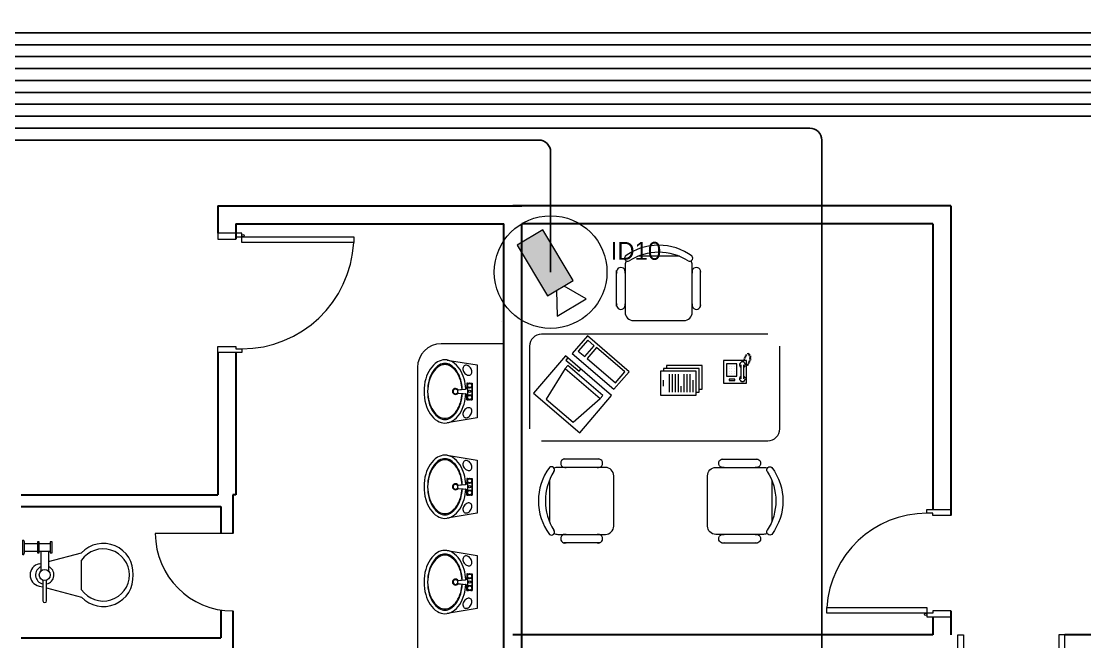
# Model space of a CAD drawing. Extents: x -59 to 582, y -1177 to 100.
# Drawn here: x 51.68 to 60.6, y -46.21 to -41.01 of the extents above; entities that cross this region are included whole.
import ezdxf
from ezdxf.enums import TextEntityAlignment as Align

# ---------------------------------------------------------------- set-up
doc = ezdxf.new("R2010")
doc.units = 0
doc.header["$LTSCALE"] = 0.15
doc.layers.get('0').update_dxf_attribs({"color": 252})
for name, color, linetype in [('0 CCTV', 252, 'Continuous'), ('0 sockets', 252, 'Continuous'), ('AUTOINCR', 7, 'Continuous'), ('CCTV', 4, 'Continuous')]:
    doc.layers.add(name, color=color, linetype=linetype)
for name, color, linetype, lineweight in [('anal', 252, 'Continuous', 20), ('DOOR', 252, 'Continuous', 20), ('E-LT-CKT-NM', 7, 'Continuous', 30), ('FIXT', 252, 'Continuous', 9), ('FUR', 252, 'Continuous', 9), ('sofa', 252, 'Continuous', 9), ('T-CCTV', 7, 'Continuous', 0), ('wall', 252, 'Continuous', 30), ('WC', 252, 'Continuous', 9)]:
    doc.layers.add(name, color=color, linetype=linetype, lineweight=lineweight)
doc.styles.add('SDC-TEXT-ARB', font='sdc-arb.shx')

# ---------------------------------------------------------------- blocks, each defined once
blk = doc.blocks.new('D90')
at = {"layer": 'DOOR'}
for points in [[(0.03, 0.2), (0.03, 1.04), (0.0783, 1.04), (0.0783, 0.2)], [(0.03, 0.2), (0, 0.2), (0, 0), (0.05, 0), (0.05, 0.15), (0.03, 0.15)], [(0.87, 0.2), (0.9, 0.2), (0.9, 0), (0.85, 0), (0.85, 0.15), (0.87, 0.15)]]:
    blk.add_lwpolyline(points, close=True, dxfattribs=at)
blk.add_circle((0.02, 0.21), 0.01, dxfattribs=at)
blk.add_arc((0.0251, 0.1967), 0.8449, 0.22177, 86.38894, dxfattribs=at)
blk = doc.blocks.new('CHAIR7')
for p, q in [((20, 12), (3, 12)), ((5.12, 15.04), (17.88, 15.04)), ((0, 9), (0, -9)), ((23, -7.44), (23, 7.44)), ((3, -12), (20, -12)), ((5.12, -15), (17.88, -15))]:
    blk.add_line(p, q)
for centre, radius, start, end in [((3, 9), 3, 90, 180), ((5.56, 13.54), 1.56, 73.7398, 286.2602), ((17.44, 13.54), 1.56, 253.7398, 106.2602), ((20, 9), 3, 62.4156, 90), ((22.34, 11.12), 1.1, 53.3099, 212.0274), ((7, 0), 20, 323.1301, 36.8699), ((4.82, 0), 19.64, 327.5758, 32.4242), ((3, -9), 3, 180, 270), ((22.34, -11.12), 1.1, 147.9726, 306.6901), ((5.56, -13.5), 1.56, 73.7398, 286.2602), ((17.44, -13.5), 1.56, 253.7398, 106.2602), ((20, -9), 3, 270, 297.5844)]:
    blk.add_arc(centre, radius, start, end)
blk = doc.blocks.new('RECTANG')
for p, q in [((1, 1), (0, 1)), ((0, 1), (0, 0)), ((1, 0), (1, 1)), ((0, 0), (1, 0))]:
    blk.add_line(p, q)
blk = doc.blocks.new('IBMAT', base_point=(61, 306))
for p, q in [((75, 307), (75, 306)), ((81, 307), (75, 307)), ((81, 306), (81, 307))]:
    blk.add_line(p, q)
at = {"xscale": 21, "yscale": 17, "zscale": 21}
blk.add_blockref('RECTANG', (61, 306), dxfattribs=at)
blk = doc.blocks.new('KEYBOARD', base_point=(60, 294))
for p, xscale, yscale, zscale in [((60, 294), 19, 8, 19), ((61, 295), 13, 5, 13), ((75, 295), 3, 5, 3)]:
    blk.add_blockref('RECTANG', p, dxfattribs=dict(xscale=xscale, yscale=yscale, zscale=zscale))
blk = doc.blocks.new('FNCOMP')
for p, q in [((-6.64, 16.23), (-8.5, 3.5)), ((6.08, 16.23), (-6.64, 16.23)), ((8, 3.5), (6.08, 16.23)), ((-8.5, 3.5), (-8.5, 2.04)), ((8, 3.5), (-8.5, 3.5)), ((-8.5, 2.04), (8, 2.04)), ((8, 2.04), (8, 3.5))]:
    blk.add_line(p, q)
at = {"xscale": 1.033846153846154, "yscale": 1.033846153846154, "zscale": 1.033846153846154}
for name, p in [('IBMAT', (-10.86, 0)), ('KEYBOARD', (-10.05, -10.5))]:
    blk.add_blockref(name, p, dxfattribs=at)
blk = doc.blocks.new('FNPHONE')
for p, q in [((-7.29, 6.54), (-7.29, 1.54)), ((-6.29, 6.54), (-6.29, 1.54)), ((-3.87, 4.85), (-3.87, 4.85)), ((-3.87, 3.91), (-3.87, 3.91)), ((-2.94, 4.85), (-2.94, 4.85)), ((-2.94, 3.91), (-2.94, 3.91)), ((-2, 4.85), (-2, 4.85)), ((-2, 3.91), (-2, 3.91)), ((-9.1, 0.22), (-9.7, 0.02)), ((-8.9, 0.62), (-9.5, 0.42)), ((-8.7, 1.02), (-9.3, 0.82)), ((-8.5, 1.42), (-9.1, 1.22)), ((-8.3, 1.82), (-8.9, 1.62)), ((-7.14, 0.56), (-7.5, -0.58)), ((-3.87, 2.97), (-3.87, 2.97)), ((-3.87, 2.03), (-3.87, 2.03)), ((-2.94, 2.97), (-2.94, 2.97)), ((-2.94, 2.03), (-2.94, 2.03)), ((-2, 2.97), (-2, 2.97)), ((-2, 2.03), (-2, 2.03)), ((-9.3, -0.18), (-9.9, -0.38)), ((-9.3, -0.58), (-9.9, -0.78)), ((-9.3, -0.98), (-9.9, -1.18)), ((-9.3, -1.38), (-9.9, -1.58)), ((-9.1, -1.78), (-9.7, -1.98)), ((-8.9, -2.18), (-9.5, -2.38)), ((-8.43, -2.46), (-9.03, -2.66)), ((-7.9, -1.98), (-8.5, -2.18)), ((-7.7, -1.58), (-8.3, -1.78)), ((-7.5, -1.18), (-8.1, -1.38)), ((-7.3, -0.78), (-7.9, -0.98))]:
    blk.add_line(p, q)
for centre, start, end in [((-6.79, 6.54), 298.4915, 241.5085), ((-6.79, 1.54), 118.4915, 61.5085)]:
    blk.add_arc(centre, 1.05, start, end)
for p, xscale, yscale, zscale in [((-8.21, 0), 8.20528234483245, 8.104073169521023, 8.20528234483245), ((-4.81, 1.25), 3.75, 4.375, 3.75), ((-4.03, 6.72), 2.03125, 0.46875, 2.03125)]:
    blk.add_blockref('RECTANG', p, dxfattribs=dict(xscale=xscale, yscale=yscale, zscale=zscale))
blk = doc.blocks.new('D100')
at = {"layer": 'DOOR'}
for points in [[(0.03, 0.2), (0.03, 1.14), (0.0785, 1.14), (0.0785, 0.2)], [(0.03, 0.2), (0, 0.2), (0, 0), (0.05, 0), (0.05, 0.15), (0.03, 0.15)], [(0.97, 0.2), (1, 0.2), (1, 0), (0.95, 0), (0.95, 0.15), (0.97, 0.15)]]:
    blk.add_lwpolyline(points, close=True, dxfattribs=at)
blk.add_circle((0.02, 0.21), 0.01, dxfattribs=at)
blk.add_arc((0.0286, 0.2), 0.9414, 0.00288, 86.9663, dxfattribs=at)
blk = doc.blocks.new('ARCH')
at = {"layer": 'anal'}
for p, q in [((55.725, 345.1171), (55.2, 345.1171)), ((55, 344.9171), (55, 342.1171))]:
    blk.add_line(p, q, dxfattribs=at)
blk.add_arc((55.2, 344.9171), 0.2, 90, 180, dxfattribs=at)
at = {"layer": 'DOOR'}
blk.add_line((53.45, 343.525), (52.8, 343.525), dxfattribs=at)
blk.add_arc((53.45, 343.525), 0.65, 180, 270, dxfattribs=at)
at = {"layer": 'FIXT'}
for p, q in [((55.2499, 344.981), (55.5, 344.9396)), ((55.5, 344.9396), (55.5, 344.4946)), ((55.42, 344.7861), (55.4155, 344.7871)), ((55.4155, 344.7871), (55.4288, 344.7871)), ((55.4155, 344.7871), (55.4155, 344.7562)), ((55.42, 344.7861), (55.42, 344.7797)), ((55.42, 344.7861), (55.4269, 344.7861)), ((55.4472, 344.7871), (55.4605, 344.7871)), ((55.4491, 344.7861), (55.456, 344.7861)), ((55.456, 344.7861), (55.4605, 344.7871)), ((55.456, 344.7861), (55.456, 344.7797)), ((55.4605, 344.7871), (55.4605, 344.6471)), ((55.3365, 344.7311), (55.384, 344.7351)), ((55.3379, 344.7303), (55.3365, 344.7311)), ((55.3379, 344.7038), (55.3365, 344.7031)), ((55.3365, 344.7031), (55.384, 344.699)), ((55.3379, 344.7303), (55.4021, 344.737)), ((55.3379, 344.7038), (55.4021, 344.6971)), ((55.42, 344.7544), (55.42, 344.6797)), ((55.456, 344.7544), (55.456, 344.6797)), ((55.4155, 344.6471), (55.4155, 344.6779)), ((55.42, 344.6481), (55.4155, 344.6471)), ((55.4155, 344.6471), (55.4288, 344.6471)), ((55.42, 344.6481), (55.42, 344.6544)), ((55.42, 344.6481), (55.4269, 344.6481)), ((55.4472, 344.6471), (55.4605, 344.6471)), ((55.4491, 344.6481), (55.456, 344.6481)), ((55.456, 344.6481), (55.456, 344.6544)), ((55.456, 344.6481), (55.4605, 344.6471)), ((55.5, 344.4946), (55.2499, 344.4532)), ((55.2499, 344.181), (55.5, 344.1396)), ((55.5, 344.1396), (55.5, 343.6946)), ((55.42, 343.9861), (55.4155, 343.9871)), ((55.4155, 343.9871), (55.4288, 343.9871)), ((55.4155, 343.9871), (55.4155, 343.9562)), ((55.42, 343.9861), (55.42, 343.9797)), ((55.42, 343.9861), (55.4269, 343.9861)), ((55.4472, 343.9871), (55.4605, 343.9871)), ((55.4491, 343.9861), (55.456, 343.9861)), ((55.456, 343.9861), (55.4605, 343.9871)), ((55.456, 343.9861), (55.456, 343.9797)), ((55.4605, 343.9871), (55.4605, 343.8471)), ((55.3365, 343.9311), (55.384, 343.9351)), ((55.3379, 343.9303), (55.3365, 343.9311)), ((55.3379, 343.9038), (55.3365, 343.9031)), ((55.3365, 343.9031), (55.384, 343.899)), ((55.3379, 343.9303), (55.4021, 343.937)), ((55.3379, 343.9038), (55.4021, 343.8971)), ((55.42, 343.9544), (55.42, 343.8797)), ((55.456, 343.9544), (55.456, 343.8797)), ((55.4155, 343.8471), (55.4155, 343.8779)), ((55.42, 343.8481), (55.4155, 343.8471)), ((55.4155, 343.8471), (55.4288, 343.8471)), ((55.42, 343.8481), (55.42, 343.8544)), ((55.42, 343.8481), (55.4269, 343.8481)), ((55.4472, 343.8471), (55.4605, 343.8471)), ((55.4491, 343.8481), (55.456, 343.8481)), ((55.456, 343.8481), (55.456, 343.8544)), ((55.456, 343.8481), (55.4605, 343.8471)), ((55.5, 343.6946), (55.2499, 343.6532)), ((55.2499, 343.381), (55.5, 343.3396)), ((55.5, 343.3396), (55.5, 342.8946)), ((55.42, 343.1861), (55.4155, 343.1871)), ((55.4155, 343.1871), (55.4288, 343.1871)), ((55.4155, 343.1871), (55.4155, 343.1562)), ((55.42, 343.1861), (55.42, 343.1797)), ((55.42, 343.1861), (55.4269, 343.1861)), ((55.4472, 343.1871), (55.4605, 343.1871)), ((55.4491, 343.1861), (55.456, 343.1861)), ((55.456, 343.1861), (55.4605, 343.1871)), ((55.456, 343.1861), (55.456, 343.1797)), ((55.4605, 343.1871), (55.4605, 343.0471)), ((55.3365, 343.1311), (55.384, 343.1351)), ((55.3379, 343.1303), (55.3365, 343.1311)), ((55.3379, 343.1038), (55.3365, 343.1031)), ((55.3365, 343.1031), (55.384, 343.099)), ((55.3379, 343.1303), (55.4021, 343.137)), ((55.3379, 343.1038), (55.4021, 343.0971)), ((55.4155, 343.0471), (55.4155, 343.0779)), ((55.42, 343.1544), (55.42, 343.0797)), ((55.456, 343.1544), (55.456, 343.0797)), ((55.42, 343.0481), (55.4155, 343.0471)), ((55.4155, 343.0471), (55.4288, 343.0471)), ((55.42, 343.0481), (55.42, 343.0544)), ((55.42, 343.0481), (55.4269, 343.0481)), ((55.4472, 343.0471), (55.4605, 343.0471)), ((55.4491, 343.0481), (55.456, 343.0481)), ((55.456, 343.0481), (55.456, 343.0544)), ((55.456, 343.0481), (55.4605, 343.0471)), ((55.5, 342.8946), (55.2499, 342.8532))]:
    blk.add_line(p, q, dxfattribs=at)
for centre, radius in [((55.438, 344.7671), 0.022), ((55.438, 344.7671), 0.0173), ((55.438, 344.6671), 0.022), ((55.438, 344.6671), 0.0173), ((55.438, 344.7171), 0.0095), ((55.438, 343.9671), 0.022), ((55.438, 343.9671), 0.0173), ((55.438, 343.8671), 0.022), ((55.438, 343.8671), 0.0173), ((55.438, 343.9171), 0.0095), ((55.438, 343.1671), 0.022), ((55.438, 343.1671), 0.0173), ((55.438, 343.0671), 0.022), ((55.438, 343.0671), 0.0173), ((55.438, 343.1171), 0.0095)]:
    blk.add_circle(centre, radius, dxfattribs=at)
for centre, radius, start, end in [((55.2746, 344.7936), 0.2016, 122.07252, 146.53462), ((55.2305, 344.864), 0.1186, 90, 122.07252), ((55.2305, 344.864), 0.0886, 90, 122.07252), ((55.2305, 344.864), 0.1186, 57.92748, 90), ((55.2305, 344.864), 0.0886, 57.92748, 90), ((55.1864, 344.7936), 0.2016, 33.46538, 57.92748), ((55.3446, 344.7474), 0.2855, 146.53462, 164.68757), ((55.3446, 344.7474), 0.2555, 146.53462, 164.68757), ((55.3446, 344.7374), 0.2555, 146.53462, 164.68757), ((55.2746, 344.7936), 0.1716, 122.07252, 146.53462), ((55.2746, 344.7836), 0.1716, 122.07252, 146.53462), ((55.2305, 344.854), 0.0886, 90, 122.07252), ((55.2305, 344.854), 0.0886, 57.92748, 90), ((55.1864, 344.7936), 0.1716, 33.46538, 57.92748), ((55.1864, 344.7836), 0.1716, 33.46538, 57.92748), ((55.1164, 344.7474), 0.2555, 15.31243, 33.46538), ((55.1164, 344.7374), 0.2555, 15.31243, 33.46538), ((55.1164, 344.7474), 0.2855, 15.31243, 33.46538), ((55.4174, 344.9082), 0.036, 154.07048, 178.31028), ((55.4292, 344.9078), 0.0477, 178.31028, 197.84822), ((55.4439, 344.9126), 0.0632, 197.84822, 215), ((55.4064, 344.9135), 0.0237, 125, 154.07048), ((55.4439, 344.9126), 0.0632, 215, 232.15178), ((55.4064, 344.9135), 0.0237, 95.92952, 125), ((55.4076, 344.9013), 0.036, 71.68972, 95.92952), ((55.4344, 344.9003), 0.0477, 232.15178, 251.68972), ((55.4039, 344.8902), 0.0477, 52.15178, 71.68972), ((55.3944, 344.8779), 0.0632, 35, 52.15178), ((55.432, 344.8769), 0.0237, 305, 334.07048), ((55.3944, 344.8779), 0.0632, 17.84822, 35), ((55.4209, 344.8823), 0.036, 334.07048, 358.31028), ((55.4092, 344.8827), 0.0477, 358.31028, 17.84822), ((55.4553, 344.7171), 0.4003, 164.68757, 180), ((55.4553, 344.7171), 0.3703, 164.68757, 180), ((55.4553, 344.7071), 0.3703, 164.68757, 178.45237), ((55.0057, 344.7171), 0.3703, 2.68673, 15.31243), ((55.0057, 344.7071), 0.3703, 4.22904, 15.31243), ((55.0057, 344.7171), 0.4003, 3.1171, 15.31243), ((55.4093, 344.7671), 0.0115, 315.8561, 44.1439), ((55.4307, 344.8892), 0.036, 251.68972, 275.92952), ((55.438, 344.7958), 0.0115, 225.8561, 314.1439), ((55.432, 344.8769), 0.0237, 275.92952, 305), ((55.4667, 344.7671), 0.0115, 135.8561, 224.1439), ((55.4553, 344.7171), 0.4003, 180, 195.31243), ((55.4553, 344.7171), 0.3703, 180, 195.31243), ((55.4553, 344.7271), 0.3703, 181.54763, 195.31243), ((55.319, 344.7171), 0.025, 31.88267, 328.11733), ((55.319, 344.7171), 0.02, 90, 270), ((55.319, 344.7171), 0.02, 31.49929, 90), ((55.319, 344.7171), 0.02, 270, 328.50071), ((55.4345, 344.7171), 0.099, 171.872, 188.128), ((55.4348, 344.7171), 0.0978, 172.2121, 187.7879), ((55.0057, 344.7271), 0.3703, 344.68757, 355.77096), ((55.0057, 344.7171), 0.3703, 344.68757, 357.31327), ((55.0057, 344.7171), 0.4003, 344.68757, 356.8829), ((55.3955, 344.7562), 0.02, 285.06132, 0), ((55.3955, 344.6779), 0.02, 0, 74.93868), ((55.4, 344.7569), 0.02, 275.97774, 353.34733), ((55.4, 344.6772), 0.02, 6.65267, 84.02226), ((55.438, 344.7383), 0.0115, 45.8561, 134.1439), ((55.438, 344.6958), 0.0115, 225.8561, 314.1439), ((55.3446, 344.6868), 0.2855, 195.31243, 213.46538), ((55.3446, 344.6968), 0.2555, 195.31243, 213.46538), ((55.3446, 344.6868), 0.2555, 195.31243, 213.46538), ((55.1164, 344.6968), 0.2555, 326.53462, 344.68757), ((55.1164, 344.6868), 0.2555, 326.53462, 344.68757), ((55.1164, 344.6868), 0.2855, 326.53462, 344.68757), ((55.4093, 344.6671), 0.0115, 315.8561, 44.1439), ((55.438, 344.6383), 0.0115, 45.8561, 134.1439), ((55.4667, 344.6671), 0.0115, 135.8561, 224.1439), ((55.2746, 344.6405), 0.2016, 213.46538, 237.92748), ((55.2746, 344.6505), 0.1716, 213.46538, 237.92748), ((55.2746, 344.6405), 0.1716, 213.46538, 237.92748), ((55.2305, 344.5801), 0.0886, 237.92748, 270), ((55.2305, 344.5801), 0.0886, 270, 302.07252), ((55.1864, 344.6505), 0.1716, 302.07252, 326.53462), ((55.1864, 344.6405), 0.1716, 302.07252, 326.53462), ((55.1864, 344.6405), 0.2016, 302.07252, 326.53462), ((55.4292, 344.5263), 0.0477, 162.15178, 181.68972), ((55.4174, 344.526), 0.036, 181.68972, 205.92952), ((55.4439, 344.5216), 0.0632, 145, 162.15178), ((55.4064, 344.5206), 0.0237, 205.92952, 235), ((55.4439, 344.5216), 0.0632, 127.84822, 145), ((55.4344, 344.5338), 0.0477, 108.31028, 127.84822), ((55.4039, 344.544), 0.0477, 288.31028, 307.84822), ((55.4307, 344.545), 0.036, 84.07048, 108.31028), ((55.3944, 344.5562), 0.0632, 307.84822, 325), ((55.432, 344.5572), 0.0237, 55, 84.07048), ((55.432, 344.5572), 0.0237, 25.92952, 55), ((55.3944, 344.5562), 0.0632, 325, 342.15178), ((55.4209, 344.5518), 0.036, 1.68972, 25.92952), ((55.4092, 344.5515), 0.0477, 342.15178, 1.68972), ((55.2305, 344.5701), 0.1186, 237.92748, 270), ((55.2305, 344.5701), 0.0886, 237.92748, 270), ((55.2305, 344.5701), 0.0886, 270, 302.07252), ((55.2305, 344.5701), 0.1186, 270, 302.07252), ((55.4064, 344.5206), 0.0237, 235, 264.07048), ((55.4076, 344.5328), 0.036, 264.07048, 288.31028), ((55.2746, 343.9936), 0.2016, 122.07252, 146.53462), ((55.2305, 344.064), 0.1186, 90, 122.07252), ((55.2305, 344.064), 0.0886, 90, 122.07252), ((55.2305, 344.064), 0.1186, 57.92748, 90), ((55.2305, 344.064), 0.0886, 57.92748, 90), ((55.1864, 343.9936), 0.2016, 33.46538, 57.92748), ((55.3446, 343.9474), 0.2855, 146.53462, 164.68757), ((55.3446, 343.9474), 0.2555, 146.53462, 164.68757), ((55.3446, 343.9374), 0.2555, 146.53462, 164.68757), ((55.2746, 343.9936), 0.1716, 122.07252, 146.53462), ((55.2746, 343.9836), 0.1716, 122.07252, 146.53462), ((55.2305, 344.054), 0.0886, 90, 122.07252), ((55.2305, 344.054), 0.0886, 57.92748, 90), ((55.1864, 343.9936), 0.1716, 33.46538, 57.92748), ((55.1864, 343.9836), 0.1716, 33.46538, 57.92748), ((55.1164, 343.9474), 0.2555, 15.31243, 33.46538), ((55.1164, 343.9374), 0.2555, 15.31243, 33.46538), ((55.1164, 343.9474), 0.2855, 15.31243, 33.46538), ((55.4174, 344.1082), 0.036, 154.07048, 178.31028), ((55.4292, 344.1078), 0.0477, 178.31028, 197.84822), ((55.4439, 344.1126), 0.0632, 197.84822, 215), ((55.4064, 344.1135), 0.0237, 125, 154.07048), ((55.4439, 344.1126), 0.0632, 215, 232.15178), ((55.4064, 344.1135), 0.0237, 95.92952, 125), ((55.4076, 344.1013), 0.036, 71.68972, 95.92952), ((55.4344, 344.1003), 0.0477, 232.15178, 251.68972), ((55.4039, 344.0902), 0.0477, 52.15178, 71.68972), ((55.3944, 344.0779), 0.0632, 35, 52.15178), ((55.432, 344.0769), 0.0237, 305, 334.07048), ((55.3944, 344.0779), 0.0632, 17.84822, 35), ((55.4209, 344.0823), 0.036, 334.07048, 358.31028), ((55.4092, 344.0827), 0.0477, 358.31028, 17.84822), ((55.4553, 343.9171), 0.4003, 164.68757, 180), ((55.4553, 343.9171), 0.3703, 164.68757, 180), ((55.4553, 343.9071), 0.3703, 164.68757, 178.45237), ((55.0057, 343.9171), 0.3703, 2.68673, 15.31243), ((55.0057, 343.9071), 0.3703, 4.22904, 15.31243), ((55.0057, 343.9171), 0.4003, 3.1171, 15.31243), ((55.4093, 343.9671), 0.0115, 315.8561, 44.1439), ((55.4307, 344.0892), 0.036, 251.68972, 275.92952), ((55.438, 343.9958), 0.0115, 225.8561, 314.1439), ((55.432, 344.0769), 0.0237, 275.92952, 305), ((55.4667, 343.9671), 0.0115, 135.8561, 224.1439), ((55.4553, 343.9171), 0.4003, 180, 195.31243), ((55.4553, 343.9171), 0.3703, 180, 195.31243), ((55.4553, 343.9271), 0.3703, 181.54763, 195.31243), ((55.319, 343.9171), 0.025, 31.88267, 328.11733), ((55.319, 343.9171), 0.02, 90, 270), ((55.319, 343.9171), 0.02, 31.49929, 90), ((55.319, 343.9171), 0.02, 270, 328.50071), ((55.4345, 343.9171), 0.099, 171.872, 188.128), ((55.4348, 343.9171), 0.0978, 172.2121, 187.7879), ((55.0057, 343.9271), 0.3703, 344.68757, 355.77096), ((55.0057, 343.9171), 0.3703, 344.68757, 357.31327), ((55.0057, 343.9171), 0.4003, 344.68757, 356.8829), ((55.3955, 343.9562), 0.02, 285.06132, 0), ((55.3955, 343.8779), 0.02, 0, 74.93868), ((55.4, 343.9569), 0.02, 275.97774, 353.34733), ((55.4, 343.8772), 0.02, 6.65267, 84.02226), ((55.438, 343.9383), 0.0115, 45.8561, 134.1439), ((55.438, 343.8958), 0.0115, 225.8561, 314.1439), ((55.3446, 343.8868), 0.2855, 195.31243, 213.46538), ((55.3446, 343.8968), 0.2555, 195.31243, 213.46538), ((55.3446, 343.8868), 0.2555, 195.31243, 213.46538), ((55.1164, 343.8968), 0.2555, 326.53462, 344.68757), ((55.1164, 343.8868), 0.2555, 326.53462, 344.68757), ((55.1164, 343.8868), 0.2855, 326.53462, 344.68757), ((55.4093, 343.8671), 0.0115, 315.8561, 44.1439), ((55.438, 343.8383), 0.0115, 45.8561, 134.1439), ((55.4667, 343.8671), 0.0115, 135.8561, 224.1439), ((55.2746, 343.8405), 0.2016, 213.46538, 237.92748), ((55.2746, 343.8505), 0.1716, 213.46538, 237.92748), ((55.2746, 343.8405), 0.1716, 213.46538, 237.92748), ((55.2305, 343.7801), 0.0886, 237.92748, 270), ((55.2305, 343.7801), 0.0886, 270, 302.07252), ((55.1864, 343.8505), 0.1716, 302.07252, 326.53462), ((55.1864, 343.8405), 0.1716, 302.07252, 326.53462), ((55.1864, 343.8405), 0.2016, 302.07252, 326.53462), ((55.4292, 343.7263), 0.0477, 162.15178, 181.68972), ((55.4174, 343.726), 0.036, 181.68972, 205.92952), ((55.4439, 343.7216), 0.0632, 145, 162.15178), ((55.4064, 343.7206), 0.0237, 205.92952, 235), ((55.4439, 343.7216), 0.0632, 127.84822, 145), ((55.4344, 343.7338), 0.0477, 108.31028, 127.84822), ((55.4039, 343.744), 0.0477, 288.31028, 307.84822), ((55.4307, 343.745), 0.036, 84.07048, 108.31028), ((55.3944, 343.7562), 0.0632, 307.84822, 325), ((55.432, 343.7572), 0.0237, 55, 84.07048), ((55.432, 343.7572), 0.0237, 25.92952, 55), ((55.3944, 343.7562), 0.0632, 325, 342.15178), ((55.4209, 343.7518), 0.036, 1.68972, 25.92952), ((55.4092, 343.7515), 0.0477, 342.15178, 1.68972), ((55.2305, 343.7701), 0.1186, 237.92748, 270), ((55.2305, 343.7701), 0.0886, 237.92748, 270), ((55.2305, 343.7701), 0.0886, 270, 302.07252), ((55.2305, 343.7701), 0.1186, 270, 302.07252), ((55.4064, 343.7206), 0.0237, 235, 264.07048), ((55.4076, 343.7328), 0.036, 264.07048, 288.31028), ((55.2746, 343.1936), 0.2016, 122.07252, 146.53462), ((55.2305, 343.264), 0.1186, 90, 122.07252), ((55.2305, 343.264), 0.0886, 90, 122.07252), ((55.2305, 343.264), 0.1186, 57.92748, 90), ((55.2305, 343.264), 0.0886, 57.92748, 90), ((55.1864, 343.1936), 0.2016, 33.46538, 57.92748), ((55.3446, 343.1474), 0.2855, 146.53462, 164.68757), ((55.3446, 343.1474), 0.2555, 146.53462, 164.68757), ((55.3446, 343.1374), 0.2555, 146.53462, 164.68757), ((55.2746, 343.1936), 0.1716, 122.07252, 146.53462), ((55.2746, 343.1836), 0.1716, 122.07252, 146.53462), ((55.2305, 343.254), 0.0886, 90, 122.07252), ((55.2305, 343.254), 0.0886, 57.92748, 90), ((55.1864, 343.1936), 0.1716, 33.46538, 57.92748), ((55.1864, 343.1836), 0.1716, 33.46538, 57.92748), ((55.1164, 343.1474), 0.2555, 15.31243, 33.46538), ((55.1164, 343.1374), 0.2555, 15.31243, 33.46538), ((55.1164, 343.1474), 0.2855, 15.31243, 33.46538), ((55.4174, 343.3082), 0.036, 154.07048, 178.31028), ((55.4292, 343.3078), 0.0477, 178.31028, 197.84822), ((55.4439, 343.3126), 0.0632, 197.84822, 215), ((55.4064, 343.3135), 0.0237, 125, 154.07048), ((55.4439, 343.3126), 0.0632, 215, 232.15178), ((55.4064, 343.3135), 0.0237, 95.92952, 125), ((55.4076, 343.3013), 0.036, 71.68972, 95.92952), ((55.4344, 343.3003), 0.0477, 232.15178, 251.68972), ((55.4039, 343.2902), 0.0477, 52.15178, 71.68972), ((55.3944, 343.2779), 0.0632, 35, 52.15178), ((55.432, 343.2769), 0.0237, 275.92952, 305), ((55.432, 343.2769), 0.0237, 305, 334.07048), ((55.3944, 343.2779), 0.0632, 17.84822, 35), ((55.4209, 343.2823), 0.036, 334.07048, 358.31028), ((55.4092, 343.2827), 0.0477, 358.31028, 17.84822), ((55.4553, 343.1171), 0.4003, 164.68757, 180), ((55.4553, 343.1171), 0.3703, 164.68757, 180), ((55.4553, 343.1071), 0.3703, 164.68757, 178.45237), ((55.0057, 343.1171), 0.3703, 2.68673, 15.31243), ((55.0057, 343.1071), 0.3703, 4.22904, 15.31243), ((55.0057, 343.1171), 0.4003, 3.1171, 15.31243), ((55.4093, 343.1671), 0.0115, 315.8561, 44.1439), ((55.4307, 343.2892), 0.036, 251.68972, 275.92952), ((55.438, 343.1958), 0.0115, 225.8561, 314.1439), ((55.4667, 343.1671), 0.0115, 135.8561, 224.1439), ((55.4553, 343.1171), 0.4003, 180, 195.31243), ((55.4553, 343.1171), 0.3703, 180, 195.31243), ((55.4553, 343.1271), 0.3703, 181.54763, 195.31243), ((55.319, 343.1171), 0.025, 31.88267, 328.11733), ((55.319, 343.1171), 0.02, 90, 270), ((55.319, 343.1171), 0.02, 31.49929, 90), ((55.319, 343.1171), 0.02, 270, 328.50071), ((55.4345, 343.1171), 0.099, 171.872, 188.128), ((55.4348, 343.1171), 0.0978, 172.2121, 187.7879), ((55.0057, 343.1271), 0.3703, 344.68757, 355.77096), ((55.0057, 343.1171), 0.3703, 344.68757, 357.31327), ((55.0057, 343.1171), 0.4003, 344.68757, 356.8829), ((55.3955, 343.1562), 0.02, 285.06132, 0), ((55.3955, 343.0779), 0.02, 0, 74.93868), ((55.4, 343.1569), 0.02, 275.97774, 353.34733), ((55.4, 343.0772), 0.02, 6.65267, 84.02226), ((55.438, 343.1383), 0.0115, 45.8561, 134.1439), ((55.438, 343.0958), 0.0115, 225.8561, 314.1439), ((55.3446, 343.0868), 0.2855, 195.31243, 213.46538), ((55.3446, 343.0968), 0.2555, 195.31243, 213.46538), ((55.3446, 343.0868), 0.2555, 195.31243, 213.46538), ((55.1164, 343.0968), 0.2555, 326.53462, 344.68757), ((55.1164, 343.0868), 0.2555, 326.53462, 344.68757), ((55.1164, 343.0868), 0.2855, 326.53462, 344.68757), ((55.4093, 343.0671), 0.0115, 315.8561, 44.1439), ((55.438, 343.0383), 0.0115, 45.8561, 134.1439), ((55.4667, 343.0671), 0.0115, 135.8561, 224.1439), ((55.2746, 343.0405), 0.2016, 213.46538, 237.92748), ((55.2746, 343.0505), 0.1716, 213.46538, 237.92748), ((55.2746, 343.0405), 0.1716, 213.46538, 237.92748), ((55.2305, 342.9801), 0.0886, 237.92748, 270), ((55.2305, 342.9801), 0.0886, 270, 302.07252), ((55.1864, 343.0505), 0.1716, 302.07252, 326.53462), ((55.1864, 343.0405), 0.1716, 302.07252, 326.53462), ((55.1864, 343.0405), 0.2016, 302.07252, 326.53462), ((55.4292, 342.9263), 0.0477, 162.15178, 181.68972), ((55.4174, 342.926), 0.036, 181.68972, 205.92952), ((55.4439, 342.9216), 0.0632, 145, 162.15178), ((55.4064, 342.9206), 0.0237, 205.92952, 235), ((55.4439, 342.9216), 0.0632, 127.84822, 145), ((55.4064, 342.9206), 0.0237, 235, 264.07048), ((55.4076, 342.9328), 0.036, 264.07048, 288.31028), ((55.4344, 342.9338), 0.0477, 108.31028, 127.84822), ((55.4039, 342.944), 0.0477, 288.31028, 307.84822), ((55.4307, 342.945), 0.036, 84.07048, 108.31028), ((55.3944, 342.9562), 0.0632, 307.84822, 325), ((55.432, 342.9572), 0.0237, 55, 84.07048), ((55.432, 342.9572), 0.0237, 25.92952, 55), ((55.3944, 342.9562), 0.0632, 325, 342.15178), ((55.4209, 342.9518), 0.036, 1.68972, 25.92952), ((55.4092, 342.9515), 0.0477, 342.15178, 1.68972), ((55.2305, 342.9701), 0.1186, 237.92748, 270), ((55.2305, 342.9701), 0.0886, 237.92748, 270), ((55.2305, 342.9701), 0.0886, 270, 302.07252), ((55.2305, 342.9701), 0.1186, 270, 302.07252)]:
    blk.add_arc(centre, radius, start, end, dxfattribs=at)
at = {"layer": 'sofa'}
for p, q in [((58.0409, 344.4032), (58.0409, 345.0976)), ((56.0409, 344.3032), (57.9409, 344.3032))]:
    blk.add_line(p, q, dxfattribs=at)
blk.add_lwpolyline([(57.9409, 345.1976), (56.0409, 345.1976, 0.414214), (55.9409, 345.0976), (55.9409, 344.4032)], format="xyb", dxfattribs=at)
for points in [[(57.0394, 344.6861), (57.3394, 344.6861), (57.3394, 344.8861), (57.0394, 344.8861), (57.0394, 344.6861)], [(57.3394, 344.7111), (57.3644, 344.7111), (57.3644, 344.9111), (57.0644, 344.9111), (57.0644, 344.8861)], [(57.3644, 344.7361), (57.3894, 344.7361), (57.3894, 344.9361), (57.0894, 344.9361), (57.0894, 344.9111)], [(57.0644, 344.7611), (57.0644, 344.8111)], [(57.1144, 344.7111), (57.1144, 344.8611)], [(57.1394, 344.7111), (57.1394, 344.8611)], [(57.1644, 344.7111), (57.1644, 344.8611)], [(57.1894, 344.7111), (57.1894, 344.8611)], [(57.2394, 344.7111), (57.2394, 344.8611)], [(57.2644, 344.7111), (57.2644, 344.8611)], [(57.2894, 344.7111), (57.2894, 344.8611)], [(57.3144, 344.7111), (57.3144, 344.8111)], [(57.2144, 344.7111), (57.2144, 344.7611)]]:
    blk.add_lwpolyline(points, dxfattribs=at)
blk.add_arc((57.9409, 344.4032), 0.1, 270, 0, dxfattribs=at)
at = {"layer": 'wall'}
for p, q in [((53.325, 346.275), (55.875, 346.275)), ((53.325, 346.275), (53.325, 346.045)), ((59.475, 346.275), (55.8, 346.275)), ((59.475, 346.275), (59.475, 343.6755)), ((53.475, 346.125), (55.725, 346.125)), ((53.475, 346.125), (53.475, 345.995)), ((55.725, 341.4664), (55.725, 346.125)), ((55.875, 341.4664), (55.875, 346.125)), ((59.325, 346.125), (55.875, 346.125)), ((59.325, 346.125), (59.325, 343.7255)), ((53.325, 345.045), (53.325, 343.85)), ((53.475, 345.045), (53.475, 343.85)), ((51.675, 343.85), (53.325, 343.85)), ((53.45, 343.85), (53.45, 343.525)), ((53.475, 343.85), (53.45, 343.85)), ((51.675, 343.75), (53.35, 343.75)), ((53.35, 343.75), (53.35, 343.525)), ((53.35, 342.8827), (53.35, 342.65)), ((53.45, 342.875), (53.45, 342.325)), ((59.325, 342.8255), (59.325, 342.675)), ((59.475, 342.8755), (59.475, 342.675)), ((51.675, 342.65), (53.35, 342.65)), ((59.325, 342.675), (55.8, 342.675)), ((60.7663, 342.675), (60.4337, 342.675))]:
    blk.add_line(p, q, dxfattribs=at)
at = {"layer": 'WC'}
for p, q in [((51.6868, 343.3465), (51.6868, 343.4701)), ((51.7022, 343.362), (51.7022, 343.4547)), ((51.8103, 343.4392), (51.7022, 343.4392)), ((51.8258, 343.4547), (51.8103, 343.4547)), ((51.8103, 343.4547), (51.8103, 343.362)), ((51.8258, 343.362), (51.8258, 343.4547)), ((51.9185, 343.4392), (51.8258, 343.4392)), ((51.9339, 343.4547), (51.9185, 343.4547)), ((51.9185, 343.4547), (51.9185, 343.362)), ((51.9339, 343.362), (51.9339, 343.4547)), ((51.7022, 343.3774), (51.8103, 343.3774)), ((51.8103, 343.362), (51.8258, 343.362)), ((51.8258, 343.3774), (51.9185, 343.3774)), ((51.8412, 343.2108), (51.8412, 343.3774)), ((51.9028, 343.2894), (52.181, 343.362)), ((51.903, 343.3774), (51.903, 343.2112)), ((51.9185, 343.362), (51.9339, 343.362)), ((51.8258, 343.2693), (51.8416, 343.2735)), ((52.181, 343.0531), (52.181, 343.3002)), ((51.8258, 343.084), (51.8569, 343.0759)), ((51.8567, 343.1334), (51.8567, 342.9605)), ((51.8876, 342.9605), (51.8876, 343.1334)), ((51.8878, 343.0678), (52.181, 342.9913))]:
    blk.add_line(p, q, dxfattribs=at)
blk.add_circle((51.8721, 343.1767), 0.0463, dxfattribs=at)
for centre, radius, start, end in [((51.6861, 343.454), 0.0161, 2.4084, 87.5916), ((52.3638, 343.1914), 0.25, 356.62, 136.98278), ((51.6861, 343.3627), 0.0161, 272.4084, 357.5916), ((52.3624, 343.1755), 0.2201, 0.3, 145.49457), ((51.8428, 343.1767), 0.0942, 100.38886, 259.6111), ((51.8721, 343.1767), 0.0772, 112.85047, 258.577), ((51.8721, 343.1767), 0.0772, 281.8763, 66.5863), ((52.3638, 343.1619), 0.25, 223.0172, 3.38), ((52.3624, 343.1778), 0.2201, 214.5054, 359.7), ((51.8721, 342.9605), 0.0154, 180, 0)]:
    blk.add_arc(centre, radius, start, end, dxfattribs=at)
at = {"layer": 'DOOR'}
for p, rotation in [((59.475, 342.8255), 90), ((60.4337, 342.675), 180)]:
    blk.add_blockref('D90', p, dxfattribs=dict(at, rotation=rotation))
at = {"layer": 'FUR', "rotation": 270}
blk.add_blockref('D100', (53.325, 346.045), dxfattribs=at)
at = {"layer": 'sofa'}
for name, p, xscale, yscale, zscale, rotation in [('CHAIR7', (57.0243, 345.3122), 0.0234375, 0.0234375, 0.0234375, 90), ('FNCOMP', (56.4364, 344.8495), 0.02343749999997079, 0.02343749999997079, 0.02343749999997079, 139.3987053547845), ('FNPHONE', (57.5685, 344.9773), 0.0234375, 0.0234375, 0.0234375, 180), ('CHAIR7', (56.6474, 343.7985), 0.0234375, 0.0234375, 0.0234375, 180), ('CHAIR7', (57.4344, 343.7985), -0.0234375, 0.0234375, 0.0234375, 180)]:
    blk.add_blockref(name, p, dxfattribs=dict(at, xscale=xscale, yscale=yscale, zscale=zscale, rotation=rotation))
blk = doc.blocks.new('LEGEND_dwg_CCTV DOME-1155345-TELECOMMUNICATION LEGEND_ GENERAL NOTES _SYMBOLS _ ABBREVIATIONS')
at = {"layer": 'T-CCTV'}
blk.add_hatch(color=256, dxfattribs=at).paths.add_polyline_path([(255, -95.2), (-120.1, -95.2), (-120.1, 95.2), (255, 95.2)], flags=0)
at = {"layer": 'T-CCTV', "flags": 128}
for points in [[(-120.1, 27.6), (-261.6, 107.6), (-261.6, -107.6), (-120.1, -27.6)], [(255, -95.2), (255, 95.2), (-120.1, 95.2), (-120.1, -95.2), (255, -95.2)]]:
    blk.add_lwpolyline(points, dxfattribs=at)
at = {"layer": 'T-CCTV'}
blk.add_circle((0, 0), 358.2, dxfattribs=at)
blk = doc.blocks.new('ID CAMERA')
at = {"layer": 'CCTV', "color": 6, "xscale": 1.150579243575653, "yscale": 1.150579243575653, "zscale": 1.150579243575653}
blk.add_blockref('LEGEND_dwg_CCTV DOME-1155345-TELECOMMUNICATION LEGEND_ GENERAL NOTES _SYMBOLS _ ABBREVIATIONS', (0, 0), dxfattribs=at)
at = {"layer": 'E-LT-CKT-NM', "color": 1, "style": 'SDC-TEXT-ARB'}
blk.add_attdef('ID', (-127.3, 492.1), '', height=326.1, dxfattribs=at)
blk = doc.blocks.new('EE')
at = {"layer": '0 sockets'}
h = blk.add_hatch(color=6, dxfattribs=at)
h.dxf.hatch_style = 1
h.paths.add_polyline_path([(582.3938, 81.8406), (-59.1154, 81.8406), (-59.1154, -114.5819), (582.3938, -114.5819)])
h.paths.add_polyline_path([(577.3938, 76.8406), (577.3938, -109.5819), (-54.1154, -109.5819), (-54.1154, 76.8406)], flags=16)
h.paths.add_polyline_path([(408.0255, -15.1391, -1), (406.517, -15.1391, -1)], flags=0)
h.paths.add_polyline_path([(457.7835, -31.1193, 0.414214), (457.6835, -31.0193), (444.3113, -31.0193, 0.414214), (444.2113, -31.1193), (444.2113, -48.4465), (415.8336, -48.4465), (415.8336, -19.4832), (417.425, -19.4832, 0.414214), (417.525, -19.3832), (417.525, -15.2391, 0.414214), (417.425, -15.1391), (407.2736, -15.1391), (407.2712, -15.8933), (407.2712, -15.1391), (417.525, -15.1391), (417.525, -19.4832), (415.9336, -19.4832, 0.414214), (415.8336, -19.5832), (415.8336, -48.3465, 0.414214), (415.9336, -48.4465), (444.1113, -48.4465, 0.414214), (444.2113, -48.3465), (444.2113, -31.0193), (457.7835, -31.0193)], flags=0)
h.paths.add_polyline_path([(244.6113, -46.0682), (244.6113, -46.0144), (244.5226, -46.0144, -0.279526)], flags=0)
h.paths.add_polyline_path([(404.6897, 26.9474), (525.0345, 26.9474), (525.0345, 46.2845), (404.6897, 46.2845)], flags=8)
h.paths.add_polyline_path([(202.6437, 24.0784), (289.3193, 24.0784), (289.3193, 38.4106), (202.6437, 38.4106)], flags=8)
h.paths.add_polyline_path([(30.9197, 26.4293), (112.5904, 26.4293), (112.5904, 40.7615), (30.9197, 40.7615)], flags=8)
h.paths.add_polyline_path([(441.8806, -10.2056), (442.2164, -10.2056), (442.2164, -9.7556), (441.8806, -9.7556)], flags=8)
h.paths.add_polyline_path([(422.2717, -10.2459), (422.6217, -10.2459), (422.6217, -9.7959), (422.2717, -9.7959)], flags=8)
h.paths.add_polyline_path([(406.5093, -14.41), (406.8593, -14.41), (406.8593, -13.96), (406.5093, -13.96)], flags=8)
h.paths.add_polyline_path([(406.2104, -35.7134), (406.5461, -35.7134), (406.5461, -35.2634), (406.2104, -35.2634)], flags=8)
h.paths.add_polyline_path([(422.8414, -60.6068), (423.1914, -60.6068), (423.1914, -60.1568), (422.8414, -60.1568)], flags=8)
h.paths.add_polyline_path([(442.3908, -60.8399), (442.7551, -60.8399), (442.7551, -60.3899), (442.3908, -60.3899)], flags=8)
h.paths.add_polyline_path([(456.8438, -54.1004), (457.1938, -54.1004), (457.1938, -53.6504), (456.8438, -53.6504)], flags=8)
h.paths.add_polyline_path([(470.8579, -50.8101), (471.2079, -50.8101), (471.2079, -50.3601), (470.8579, -50.3601)], flags=8)
h.paths.add_polyline_path([(490.1231, -50.756), (490.3445, -50.756), (490.3445, -50.306), (490.1231, -50.306)], flags=8)
h.paths.add_polyline_path([(225.5085, -20.3428), (226.1335, -20.3428), (226.1335, -20.1178), (225.5085, -20.1178)], flags=8)
h.paths.add_polyline_path([(233.7002, -19.9376), (234.3252, -19.9376), (234.3252, -19.7126), (233.7002, -19.7126)], flags=8)
h.paths.add_polyline_path([(241.875, -19.5516), (242.5, -19.5516), (242.5, -19.3266), (241.875, -19.3266)], flags=8)
h.paths.add_polyline_path([(245.1715, -24.6319), (245.7965, -24.6319), (245.7965, -24.4069), (245.1715, -24.4069)], flags=8)
h.paths.add_polyline_path([(247.8129, -19.2546), (248.4379, -19.2546), (248.4379, -19.0296), (247.8129, -19.0296)], flags=8)
h.paths.add_polyline_path([(249.6481, -13.3866), (250.2731, -13.3866), (250.2731, -13.1616), (249.6481, -13.1616)], flags=8)
h.paths.add_polyline_path([(257.3232, -15.7941), (257.9482, -15.7941), (257.9482, -15.5691), (257.3232, -15.5691)], flags=8)
h.paths.add_polyline_path([(257.5825, -13.1834), (258.1575, -13.1834), (258.1575, -12.9584), (257.5825, -12.9584)], flags=8)
h.paths.add_polyline_path([(264.064, -13.1005), (264.664, -13.1005), (264.664, -12.8755), (264.064, -12.8755)], flags=8)
h.paths.add_polyline_path([(288.7886, -40.9018), (289.3636, -40.9018), (289.3636, -40.6768), (288.7886, -40.6768)], flags=8)
h.paths.add_polyline_path([(280.6872, -41.0054), (281.2622, -41.0054), (281.2622, -40.7804), (280.6872, -40.7804)], flags=8)
h.paths.add_polyline_path([(270.8638, -40.8752), (271.4388, -40.8752), (271.4388, -40.6502), (270.8638, -40.6502)], flags=8)
h.paths.add_polyline_path([(261.4343, -40.7711), (262.0093, -40.7711), (262.0093, -40.5461), (261.4343, -40.5461)], flags=8)
h.paths.add_polyline_path([(254.7641, -40.8531), (255.3391, -40.8531), (255.3391, -40.6281), (254.7641, -40.6281)], flags=8)
h.paths.add_polyline_path([(247.0084, -40.8452), (247.5834, -40.8452), (247.5834, -40.6202), (247.0084, -40.6202)], flags=8)
h.paths.add_polyline_path([(245.8521, -36.4789), (246.4271, -36.4789), (246.4271, -36.2539), (245.8521, -36.2539)], flags=8)
h.paths.add_polyline_path([(243.9336, -41.6387), (244.5086, -41.6387), (244.5086, -41.4137), (243.9336, -41.4137)], flags=8)
h.paths.add_polyline_path([(245.534, -46.5866), (246.059, -46.5866), (246.059, -46.3616), (245.534, -46.3616)], flags=8)
h.paths.add_polyline_path([(245.3615, -51.8321), (245.9115, -51.8321), (245.9115, -51.6071), (245.3615, -51.6071)], flags=8)
h.paths.add_polyline_path([(239.7215, -52.2724), (240.3215, -52.2724), (240.3215, -52.0474), (239.7215, -52.0474)], flags=8)
h.paths.add_polyline_path([(232.0686, -52.9165), (232.6686, -52.9165), (232.6686, -52.6915), (232.0686, -52.6915)], flags=8)
h.paths.add_polyline_path([(225.5588, -53.6462), (226.1588, -53.6462), (226.1588, -53.4212), (225.5588, -53.4212)], flags=8)
h.paths.add_polyline_path([(227.6145, -48.128), (228.2145, -48.128), (228.2145, -47.903), (227.6145, -47.903)], flags=8)
h.paths.add_polyline_path([(219.5279, -49.4891), (220.1279, -49.4891), (220.1279, -49.2641), (219.5279, -49.2641)], flags=8)
h.paths.add_polyline_path([(217.7703, -44.2843), (218.3703, -44.2843), (218.3703, -44.0593), (217.7703, -44.0593)], flags=8)
h.paths.add_polyline_path([(216.4425, -34.7131), (217.0425, -34.7131), (217.0425, -34.4881), (216.4425, -34.4881)], flags=8)
h.paths.add_polyline_path([(216.7993, -27.0914), (217.3993, -27.0914), (217.3993, -26.8664), (216.7993, -26.8664)], flags=8)
h.paths.add_polyline_path([(216.7293, -21.7545), (217.2793, -21.7545), (217.2793, -21.5295), (216.7293, -21.5295)], flags=8)
h.paths.add_polyline_path([(84.8617, -42.4448), (85.3867, -42.4448), (85.3867, -42.2198), (84.8617, -42.2198)], flags=8)
h.paths.add_polyline_path([(82.4597, -48.7615), (83.0097, -48.7615), (83.0097, -48.5365), (82.4597, -48.5365)], flags=8)
h.paths.add_polyline_path([(78.4165, -48.7103), (78.9415, -48.7103), (78.9415, -48.4853), (78.4165, -48.4853)], flags=8)
h.paths.add_polyline_path([(75.5469, -42.4519), (76.0719, -42.4519), (76.0719, -42.2269), (75.5469, -42.2269)], flags=8)
h.paths.add_polyline_path([(74.0193, -42.4184), (74.5443, -42.4184), (74.5443, -42.1934), (74.0193, -42.1934)], flags=8)
h.paths.add_polyline_path([(72.8597, -48.7615), (73.3847, -48.7615), (73.3847, -48.5365), (72.8597, -48.5365)], flags=8)
h.paths.add_polyline_path([(68.6511, -48.7073), (69.1761, -48.7073), (69.1761, -48.4823), (68.6511, -48.4823)], flags=8)
h.paths.add_polyline_path([(69.2706, -42.4563), (69.7956, -42.4563), (69.7956, -42.2313), (69.2706, -42.2313)], flags=8)
h.paths.add_polyline_path([(65.66, -42.4427), (66.185, -42.4427), (66.185, -42.2177), (65.66, -42.2177)], flags=8)
h.paths.add_polyline_path([(63.3536, -48.7076), (63.8786, -48.7076), (63.8786, -48.4826), (63.3536, -48.4826)], flags=8)
h.paths.add_polyline_path([(58.9569, -48.7176), (59.4319, -48.7176), (59.4319, -48.4926), (58.9569, -48.4926)], flags=8)
h.paths.add_polyline_path([(56.5842, -43.0406), (57.0842, -43.0406), (57.0842, -42.8156), (56.5842, -42.8156)], flags=8)
h.paths.add_polyline_path([(55.2147, -39.3121), (55.7647, -39.3121), (55.7647, -39.0871), (55.2147, -39.0871)], flags=8)
h.paths.add_polyline_path([(47.2504, -39.1177), (47.8004, -39.1177), (47.8004, -38.8927), (47.2504, -38.8927)], flags=8)
h.paths.add_polyline_path([(36.6812, -56.1774), (37.2312, -56.1774), (37.2312, -55.9524), (36.6812, -55.9524)], flags=8)
h.paths.add_polyline_path([(28.0926, -56.08), (28.6426, -56.08), (28.6426, -55.855), (28.0926, -55.855)], flags=8)
h.paths.add_polyline_path([(11.2238, -49.6168), (11.7738, -49.6168), (11.7738, -49.3918), (11.2238, -49.3918)], flags=8)
h.paths.add_polyline_path([(15.1536, -39.2721), (15.7036, -39.2721), (15.7036, -39.0471), (15.1536, -39.0471)], flags=8)
h.paths.add_polyline_path([(15.2153, -30.3945), (15.7653, -30.3945), (15.7653, -30.1695), (15.2153, -30.1695)], flags=8)
h.paths.add_polyline_path([(12.5842, -22.2395), (13.1342, -22.2395), (13.1342, -22.0145), (12.5842, -22.0145)], flags=8)
h.paths.add_polyline_path([(13.4396, -29.5736), (13.9396, -29.5736), (13.9396, -29.3486), (13.4396, -29.3486)], flags=8)

msp = doc.modelspace()

# ---------------------------------------------------------------- linework, layer by layer
at = {"layer": '0 sockets', "color": 6}
for points in [[(57.4835, -35.0123), (57.4835, -31.4906, 0.414214), (57.3835, -31.3906), (44.7187, -31.3906, 0.414214), (44.6187, -31.4906), (44.6187, -41.9028, 0.414214), (44.7187, -42.0028), (56.0178, -42.0028, -0.414214), (56.1178, -42.1028), (56.1178, -43.1113)], [(57.3835, -35.0123), (57.3835, -31.5906, 0.414214), (57.2835, -31.4906), (44.8187, -31.4906, 0.414214), (44.7187, -31.5906), (44.7187, -41.8028, 0.414214), (44.8187, -41.9028), (58.2925, -41.9028, -0.414214), (58.3925, -42.0028), (58.3925, -49.2821)], [(57.2835, -35.0123), (57.2835, -31.6906, 0.414214), (57.1835, -31.5906), (44.9187, -31.5906, 0.414214), (44.8187, -31.6906), (44.8187, -41.7028, 0.414214), (44.9187, -41.8028), (62.6591, -41.8028, -0.414214), (62.7591, -41.9028), (62.7591, -49.3021)], [(57.1835, -35.0123), (57.1835, -31.7906, 0.414214), (57.0835, -31.6906), (45.0187, -31.6906, 0.414214), (44.9187, -31.7906), (44.9187, -41.6028, 0.414214), (45.0187, -41.7028), (65.05, -41.7028, -0.414214), (65.15, -41.8028), (65.15, -42.9734, -0.414214), (65.05, -43.0734), (65.0294, -43.0734)], [(57.0835, -35.0123), (57.0835, -31.8906, 0.414214), (56.9835, -31.7906), (45.1187, -31.7906, 0.414214), (45.0187, -31.8906), (45.0187, -41.5028, 0.414214), (45.1187, -41.6028), (67.9518, -41.6028, -0.414214), (68.0518, -41.7028), (68.0518, -49.3065)], [(56.9835, -35.0123), (56.9835, -31.9906, 0.414214), (56.8835, -31.8906), (45.2187, -31.8906, 0.414214), (45.1187, -31.9906), (45.1187, -41.4028, 0.414214), (45.2187, -41.5028), (68.543, -41.5028, -0.414214), (68.643, -41.6028), (68.643, -43.0839)], [(56.8835, -35.0123), (56.8835, -32.0906, 0.414214), (56.7835, -31.9906), (45.3187, -31.9906, 0.414214), (45.2187, -32.0906), (45.2187, -41.3028, 0.414214), (45.3187, -41.4028), (72.1252, -41.4028, -0.414214), (72.2252, -41.5028), (72.2252, -49.396)], [(56.7835, -35.0123), (56.7835, -32.1906, 0.414214), (56.6835, -32.0906), (45.4187, -32.0906, 0.414214), (45.3187, -32.1906), (45.3187, -41.2028, 0.414214), (45.4187, -41.3028), (74.5303, -41.3028, -0.414214), (74.6303, -41.4028), (74.6303, -43.0741)], [(56.6835, -35.0123), (56.6835, -32.2906, 0.414214), (56.5835, -32.1906), (45.5187, -32.1906, 0.414214), (45.4187, -32.2906), (45.4187, -41.1028, 0.414214), (45.5187, -41.2028), (75.3357, -41.2028, -0.414214), (75.4357, -41.3028), (75.4357, -43.0117)], [(56.5835, -35.0123), (56.5835, -32.3906, 0.414214), (56.4835, -32.2906), (45.6187, -32.2906, 0.414214), (45.5187, -32.3906), (45.5187, -41.0028, 0.414214), (45.6187, -41.1028), (77.702, -41.1028, -0.414214), (77.802, -41.2028), (77.802, -49.3248)]]:
    msp.add_lwpolyline(points, format="xyb", dxfattribs=at)

# ---------------------------------------------------------------- block references
at = {"layer": '0 CCTV', "color": 2}
ref = msp.add_blockref('ID CAMERA', (56.1178, -43.1113), dxfattribs=dict(at, xscale=0.001147, yscale=0.001147, zscale=0.001147, rotation=120.7901216512884))
ref.add_attrib('ID', 'ID', (55.7076, -43.5256), dxfattribs={"layer": 'E-LT-CKT-NM', "color": 1, "height": 0.00374, "rotation": 120.79012, "style": 'SDC-TEXT-ARB'})
at = {"layer": '0 sockets', "color": 3}
for name, p in [('EE', (0, 0)), ('ARCH', (0, -388.8302))]:
    msp.add_blockref(name, p, dxfattribs=at)

# ---------------------------------------------------------------- texts
at = {"layer": 'AUTOINCR', "color": 1}
msp.add_text('ID10', height=0.15, dxfattribs=at).set_placement((56.6217, -43.0531), align=Align.BOTTOM_LEFT)

doc.saveas('drawing.dxf')
